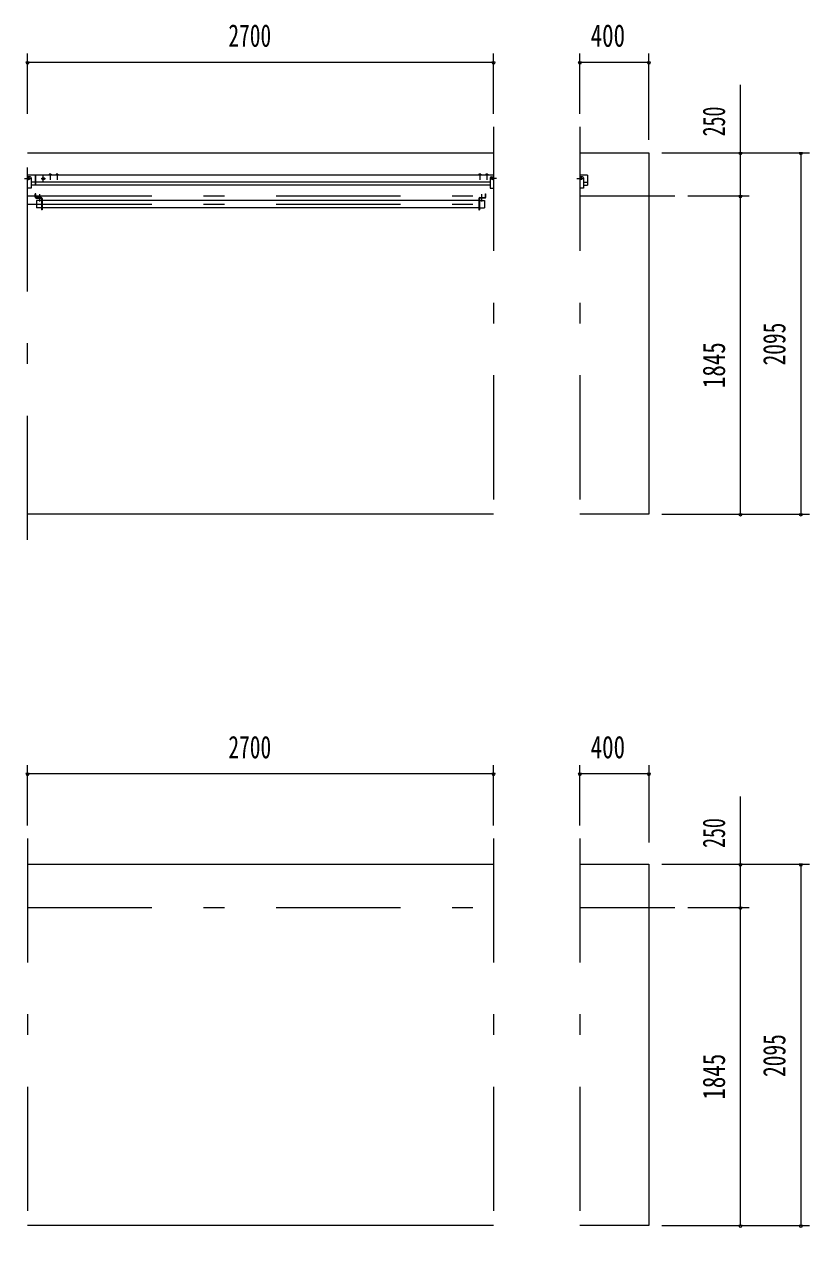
# Model space of a CAD drawing. Units: millimetres, scale not verified. Extents: x -26655 to 26659, y -10500 to 10500.
# Drawn here: x -9135 to -4588, y -7705 to -592 of the extents above; entities that cross this region are included whole.
import ezdxf
from ezdxf.enums import TextEntityAlignment as Align

# ---------------------------------------------------------------- set-up
doc = ezdxf.new("R2010")
doc.units = ezdxf.units.MM
doc.header["$LTSCALE"] = 60
doc.linetypes.add('USER3', pattern=[24, 12, -5, 2, -5])
for name, color, linetype, lineweight in [('0-2_1-05BOLD', 7, 'Continuous', 18), ('0-3_1-25CENTER', 3, 'USER3', 18), ('0-5_1-55DIM', 3, 'Continuous', 18)]:
    doc.layers.add(name, color=color, linetype=linetype, lineweight=lineweight)
doc.styles.add('ＭＳ ゴシック', font='')
doc.styles.get('ＭＳ ゴシック').set_extended_font_data('MS Gothic')

msp = doc.modelspace()

# ---------------------------------------------------------------- linework, layer by layer
at = {"layer": '0-2_1-05BOLD'}
for p, q in [((-9117.84, -1335.33), (-6417.84, -1335.33)), ((-5917.84, -1335.33), (-5517.84, -1335.33)), ((-5517.84, -1335.33), (-5517.84, -3430.33)), ((-9102.84, -1475.28), (-9117.84, -1475.28)), ((-9117.84, -1480), (-9112.84, -1482.89)), ((-9117.84, -1491.55), (-9112.84, -1488.67)), ((-6417.84, -1465.78), (-9113.56, -1465.78)), ((-9109.34, -1481.78), (-9113.04, -1481.78)), ((-9113.04, -1489.78), (-9109.34, -1489.78)), ((-9112.84, -1488.67), (-9112.84, -1482.89)), ((-9072.84, -1465.78), (-9072.84, -1523.38)), ((-9072.84, -1467.38), (-9071.84, -1467.38)), ((-9071.84, -1523.38), (-9071.84, -1465.78)), ((-9031.84, -1488.67), (-9026.84, -1491.55)), ((-9026.84, -1491.55), (-9021.84, -1488.67)), ((-9021.84, -1488.67), (-9021.84, -1482.89)), ((-8993.59, -1464.18), (-8993.59, -1465.78)), ((-8981.09, -1464.18), (-8993.59, -1464.18)), ((-8990.23, -1460.68), (-8990.23, -1464.18)), ((-8984.45, -1460.68), (-8984.45, -1464.18)), ((-8982.44, -1460.18), (-8981.57, -1460.68)), ((-8981.57, -1460.68), (-8981.57, -1464.18)), ((-8981.09, -1464.18), (-8981.09, -1465.78)), ((-8953.59, -1464.18), (-8953.59, -1465.78)), ((-8941.09, -1464.18), (-8953.59, -1464.18)), ((-8950.23, -1460.68), (-8950.23, -1464.18)), ((-8944.45, -1460.68), (-8944.45, -1464.18)), ((-8942.44, -1460.18), (-8941.57, -1460.68)), ((-8941.57, -1460.68), (-8941.57, -1464.18)), ((-8941.09, -1464.18), (-8941.09, -1465.78)), ((-6502.24, -1460.18), (-6503.11, -1460.68)), ((-6503.11, -1460.68), (-6503.11, -1464.18)), ((-6492.44, -1460.18), (-6502.24, -1460.18)), ((-6500.23, -1460.68), (-6500.23, -1464.18)), ((-6494.45, -1460.68), (-6494.45, -1464.18)), ((-6491.09, -1464.18), (-6491.09, -1465.78)), ((-6463.59, -1464.18), (-6463.59, -1465.78)), ((-6451.09, -1464.18), (-6463.59, -1464.18)), ((-6460.23, -1460.68), (-6460.23, -1464.18)), ((-6454.45, -1460.68), (-6454.45, -1464.18)), ((-6452.44, -1460.18), (-6451.56, -1460.68)), ((-6451.56, -1460.68), (-6451.56, -1464.18)), ((-6451.09, -1464.18), (-6451.09, -1465.78)), ((-6432.84, -1475.28), (-6417.84, -1475.28)), ((-6426.34, -1481.78), (-6422.64, -1481.78)), ((-6422.64, -1489.78), (-6426.34, -1489.78)), ((-6417.84, -1480), (-6422.84, -1482.89)), ((-5872.84, -1465.78), (-5917.84, -1465.78)), ((-5902.84, -1475.28), (-5917.84, -1475.28)), ((-5917.84, -1480), (-5912.84, -1482.89)), ((-5917.84, -1491.55), (-5912.84, -1488.67)), ((-5909.34, -1481.78), (-5913.04, -1481.78)), ((-5913.04, -1489.78), (-5909.34, -1489.78)), ((-5912.84, -1488.67), (-5912.84, -1482.89)), ((-5897.84, -1480.28), (-5897.84, -1540.78)), ((-5872.84, -1465.78), (-5872.84, -1523.38)), ((-6437.84, -1505.78), (-9097.84, -1505.78)), ((-6437.84, -1523.38), (-9097.84, -1523.38)), ((-9071.84, -1502.38), (-9072.84, -1502.38)), ((-5897.84, -1540.78), (-5917.84, -1540.78)), ((-5897.84, -1505.78), (-5872.84, -1505.78)), ((-5897.84, -1523.38), (-5872.84, -1523.38)), ((-9073.29, -1593.33), (-9073.29, -1573.33)), ((-9038.49, -1595.33), (-9068.09, -1595.33)), ((-9068.09, -1598.53), (-9038.49, -1598.53)), ((-9065.34, -1613.13), (-9065.34, -1655.83)), ((-9036.49, -1613.13), (-9065.34, -1613.13)), ((-9036.49, -1600.53), (-9036.49, -1666.33)), ((-9033.29, -1600.53), (-9033.29, -1666.33)), ((-6502.39, -1613.13), (-9033.29, -1613.13)), ((-6502.39, -1600.53), (-6502.39, -1666.33)), ((-6499.18, -1600.53), (-6499.18, -1666.33)), ((-6499.18, -1613.13), (-6470.33, -1613.13)), ((-6497.19, -1595.33), (-6467.59, -1595.33)), ((-6467.59, -1598.53), (-6497.19, -1598.53)), ((-6470.33, -1613.13), (-6470.33, -1655.83)), ((-6462.39, -1593.33), (-6462.39, -1573.33)), ((-9036.49, -1655.83), (-9065.34, -1655.83)), ((-9033.29, -1666.33), (-9036.49, -1666.33)), ((-6502.39, -1655.83), (-9033.29, -1655.83)), ((-6502.39, -1666.33), (-6499.18, -1666.33)), ((-6499.18, -1655.83), (-6470.33, -1655.83)), ((-6417.84, -3430.33), (-9117.84, -3430.33)), ((-5517.84, -3430.33), (-5917.84, -3430.33)), ((-9117.84, -5460.33), (-6417.84, -5460.33)), ((-5917.84, -5460.33), (-5517.84, -5460.33)), ((-5517.84, -5460.33), (-5517.84, -7555.33)), ((-6417.84, -7555.33), (-9117.84, -7555.33)), ((-5517.84, -7555.33), (-5917.84, -7555.33))]:
    msp.add_line(p, q, dxfattribs=at)
for points in [[(-9097.84, -1480.28), (-9097.84, -1540.78), (-9117.84, -1540.78)], [(-9031.84, -1488.67), (-9031.84, -1482.89), (-9026.84, -1480), (-9021.84, -1482.89)], [(-8982.44, -1460.18), (-8992.24, -1460.18), (-8993.11, -1460.68), (-8993.11, -1464.18)], [(-8942.44, -1460.18), (-8952.24, -1460.18), (-8953.11, -1460.68), (-8953.11, -1464.18)], [(-6491.09, -1464.18), (-6503.59, -1464.18), (-6503.59, -1465.78)], [(-6492.44, -1460.18), (-6491.57, -1460.68), (-6491.57, -1464.18)], [(-6452.44, -1460.18), (-6462.24, -1460.18), (-6463.11, -1460.68), (-6463.11, -1464.18)], [(-6437.84, -1480.28), (-6437.84, -1540.78), (-6417.84, -1540.78)], [(-6417.84, -1491.55), (-6422.84, -1488.67), (-6422.84, -1482.89)], [(-9070.09, -1593.33), (-9070.09, -1573.33), (-9073.29, -1573.33)], [(-6465.59, -1593.33), (-6465.59, -1573.33), (-6462.39, -1573.33)]]:
    msp.add_lwpolyline(points, dxfattribs=at)
for radius in [6.25, 4.9]:
    msp.add_circle((-9026.84, -1485.78), radius, dxfattribs=at)
for centre, radius, start, end in [((-9117.84, -1485.78), 6.25, 270, 90), ((-9117.84, -1485.78), 4.9, 270, 90), ((-9109.34, -1485.78), 4, 270, 90), ((-9102.84, -1480.28), 5, 0, 90), ((-8991.67, -1462.49), 2.32, 51.45377, 90), ((-8987.34, -1468.69), 8.51, 70.16867, 109.82912), ((-8983.01, -1462.5), 2.32, 90, 128.53143), ((-8951.67, -1462.49), 2.32, 51.45377, 90), ((-8947.34, -1468.69), 8.51, 70.16867, 109.82912), ((-8943.01, -1462.5), 2.32, 90, 128.53143), ((-6501.67, -1462.49), 2.32, 51.45377, 90), ((-6497.34, -1468.69), 8.51, 70.16867, 109.82912), ((-6493.01, -1462.5), 2.32, 90, 128.53143), ((-6461.67, -1462.49), 2.32, 51.45377, 90), ((-6457.34, -1468.69), 8.51, 70.16867, 109.82912), ((-6453.01, -1462.5), 2.32, 90, 128.53143), ((-6432.84, -1480.28), 5, 90, 180), ((-6426.34, -1485.78), 4, 90, 270), ((-6417.84, -1485.78), 6.25, 90, 270), ((-6417.84, -1485.78), 4.9, 90, 270), ((-5917.84, -1485.78), 6.25, 270, 90), ((-5917.84, -1485.78), 4.9, 270, 90), ((-5909.34, -1485.78), 4, 270, 90), ((-5902.84, -1480.28), 5, 0, 90), ((-9068.09, -1593.33), 5.2, 180, 270), ((-9068.09, -1593.33), 2, 180, 270), ((-9038.49, -1600.53), 5.2, 0, 90), ((-9038.49, -1600.53), 2, 0, 90), ((-6497.19, -1600.53), 5.2, 90, 180), ((-6497.19, -1600.53), 2, 90, 180), ((-6467.59, -1593.33), 2, 270, 0), ((-6467.59, -1593.33), 5.2, 270, 0)]:
    msp.add_arc(centre, radius, start, end, dxfattribs=at)
at = {"layer": '0-3_1-25CENTER'}
for p, q in [((-9117.84, -3580.33), (-9117.84, -1185.33)), ((-6417.84, -1185.33), (-6417.84, -3580.33)), ((-5917.84, -1185.33), (-5917.84, -3580.33)), ((-9135.34, -1485.78), (-9100.34, -1485.78)), ((-9039.34, -1485.78), (-9014.34, -1485.78)), ((-9026.84, -1505.78), (-9026.84, -1465.78)), ((-8987.34, -1457.76), (-8987.34, -1492.64)), ((-8947.34, -1457.76), (-8947.34, -1492.64)), ((-6497.34, -1457.76), (-6497.34, -1492.64)), ((-6457.34, -1457.76), (-6457.34, -1492.64)), ((-6400.34, -1485.78), (-6435.34, -1485.78)), ((-5935.34, -1485.78), (-5900.34, -1485.78)), ((-9117.84, -1585.33), (-6417.84, -1585.33)), ((-9117.84, -1634.48), (-6417.84, -1634.48)), ((-9048.29, -1576.33), (-9048.29, -1618.13)), ((-6487.39, -1576.33), (-6487.39, -1618.13)), ((-5917.84, -1585.33), (-5367.84, -1585.33)), ((-9117.84, -5310.33), (-9117.84, -7705.33)), ((-6417.84, -5310.33), (-6417.84, -7705.33)), ((-5917.84, -5310.33), (-5917.84, -7705.33)), ((-9117.84, -5710.33), (-6417.84, -5710.33)), ((-5917.84, -5710.33), (-5367.85, -5710.33))]:
    msp.add_line(p, q, dxfattribs=at)
at = {"layer": '0-5_1-55DIM'}
for p, q in [((-9117.84, -1110.33), (-9117.84, -760.33)), ((-6417.84, -1110.33), (-6417.84, -760.33)), ((-5917.84, -1110.33), (-5917.84, -760.33)), ((-5517.84, -1260.33), (-5517.84, -760.33)), ((-9107.84, -810.33), (-9127.84, -810.33)), ((-9117.84, -810.33), (-6417.84, -810.33)), ((-6407.84, -810.33), (-6427.84, -810.33)), ((-5907.84, -810.33), (-5927.84, -810.33)), ((-5917.84, -810.33), (-5517.84, -810.33)), ((-5507.84, -810.33), (-5527.84, -810.33)), ((-4987.84, -3430.33), (-4987.84, -942.83)), ((-5442.84, -1335.33), (-4587.84, -1335.33)), ((-4977.84, -1335.33), (-4997.84, -1335.33)), ((-4627.84, -1335.33), (-4647.84, -1335.33)), ((-4637.84, -1335.33), (-4637.84, -3430.33)), ((-5292.84, -1585.33), (-4937.84, -1585.33)), ((-4977.84, -1585.33), (-4997.84, -1585.33)), ((-5442.84, -3430.33), (-4587.84, -3430.33)), ((-4977.84, -3430.33), (-4997.84, -3430.33)), ((-4627.84, -3430.33), (-4647.84, -3430.33)), ((-9117.84, -5235.33), (-9117.84, -4885.33)), ((-6417.84, -5235.33), (-6417.84, -4885.33)), ((-5917.84, -5235.33), (-5917.84, -4885.33)), ((-5517.84, -4885.33), (-5517.84, -5335.33)), ((-9107.84, -4935.33), (-9127.84, -4935.33)), ((-9117.84, -4935.33), (-6417.84, -4935.33)), ((-6407.84, -4935.33), (-6427.84, -4935.33)), ((-5907.84, -4935.33), (-5927.84, -4935.33)), ((-5917.84, -4935.33), (-5517.84, -4935.33)), ((-5507.84, -4935.33), (-5527.84, -4935.33)), ((-4987.85, -7555.33), (-4987.85, -5067.83)), ((-5442.85, -5460.33), (-4587.84, -5460.33)), ((-4977.85, -5460.33), (-4997.85, -5460.33)), ((-4627.85, -5460.33), (-4647.85, -5460.33)), ((-4637.85, -5460.33), (-4637.85, -7555.33)), ((-5292.84, -5710.33), (-4937.85, -5710.33)), ((-4977.85, -5710.33), (-4997.85, -5710.33)), ((-5442.85, -7555.33), (-4587.84, -7555.33)), ((-4977.85, -7555.33), (-4997.85, -7555.33)), ((-4627.85, -7555.33), (-4647.85, -7555.33))]:
    msp.add_line(p, q, dxfattribs=at)
for centre in [(-9117.84, -810.33), (-6417.84, -810.33), (-5917.84, -810.33), (-5517.84, -810.33), (-4987.84, -1335.33), (-4637.84, -1335.33), (-4987.84, -1585.33), (-4987.84, -3430.33), (-4637.84, -3430.33), (-9117.84, -4935.33), (-6417.84, -4935.33), (-5917.84, -4935.33), (-5517.84, -4935.33), (-4987.85, -5460.33), (-4637.85, -5460.33), (-4987.85, -5710.33), (-4987.85, -7555.33), (-4637.85, -7555.33)]:
    msp.add_arc(centre, 10, 180, 0, dxfattribs=at)

# ---------------------------------------------------------------- texts
at = {"layer": '0-5_1-55DIM', "color": 7, "style": 'ＭＳ ゴシック'}
for s, width, p in [('2700', 0.7, (-7954.44, -760.33)), ('400', 0.75, (-5855.47, -760.33)), ('2700', 0.7, (-7954.44, -4885.33)), ('400', 0.75, (-5855.47, -4885.33))]:
    msp.add_text(s, height=130.2, dxfattribs=dict(at, width=width)).set_placement(p, align=Align.BOTTOM_LEFT)
for s, width, p in [('250', 0.65, (-5037.84, -1240.91)), ('2095', 0.7, (-4687.84, -2568.84)), ('1845', 0.75, (-5037.84, -2700.06)), ('250', 0.65, (-5037.85, -5365.91)), ('2095', 0.7, (-4687.85, -6693.84)), ('1845', 0.75, (-5037.85, -6825.06))]:
    msp.add_text(s, height=130.2, rotation=90, dxfattribs=dict(at, width=width)).set_placement(p, align=Align.BOTTOM_LEFT)

doc.saveas('drawing.dxf')
